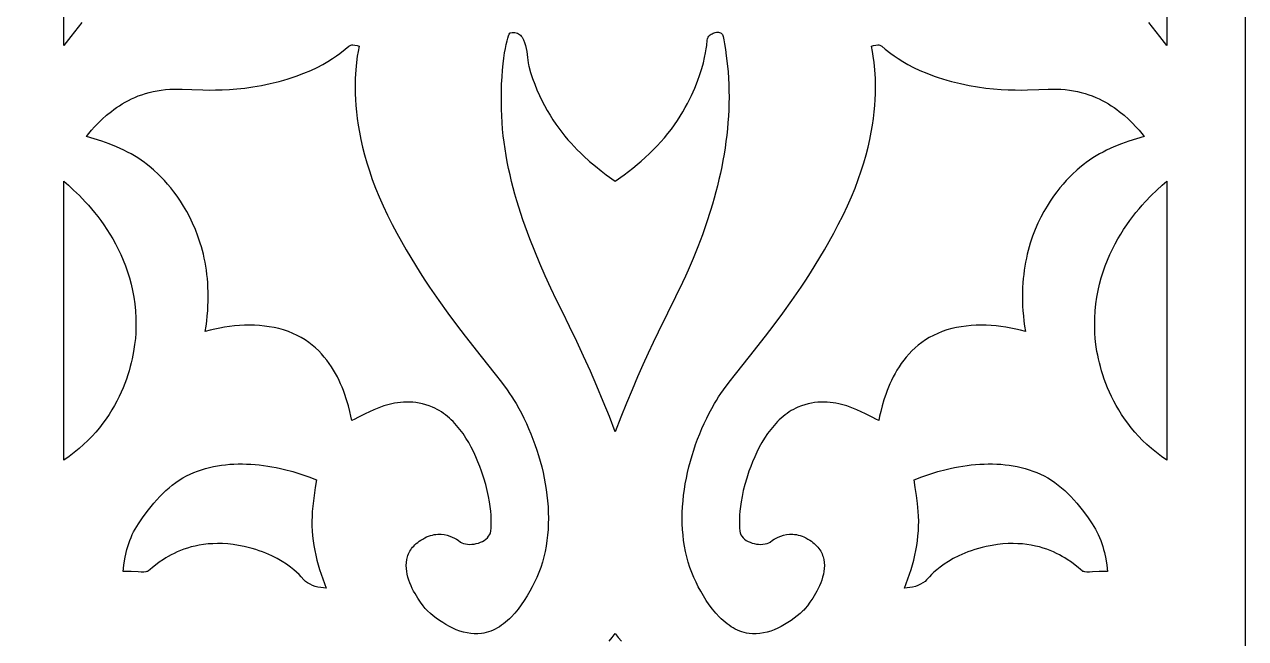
# Model space of a CAD drawing. Extents: x -375 to 375, y -1025 to 1025.
# Drawn here: x 192.5 to 270, y 335.9 to 374.9 of the extents above; entities that cross this region are included whole.
import ezdxf

# ---------------------------------------------------------------- set-up
doc = ezdxf.new("R2010")
doc.units = 0
doc.layers.add('LAYER_1', color=18, linetype='CONTINUOUS')
doc.layers.add('LAYER_2', color=174, linetype='CONTINUOUS')

msp = doc.modelspace()

# ---------------------------------------------------------------- linework, layer by layer
at = {"layer": 'LAYER_1'}
for points in [[(196.143, 375.073), (195.448, 374.18), (195, 373.601), (195, 390.857)], [(265, 390.858), (265, 373.6), (264.551, 374.18), (263.856, 375.073)], [(229.616, 335.768), (229.81, 336.016), (230, 336.266), (230.189, 336.016), (230.383, 335.768)]]:
    msp.add_lwpolyline(points, dxfattribs=at)
for points in [[(236.549, 374.445), (236.612, 374.435), (236.67, 374.417), (236.723, 374.39), (236.77, 374.354), (236.782, 374.334), (236.798, 374.297), (236.836, 374.169), (236.883, 373.97), (236.935, 373.7), (236.99, 373.36), (237.046, 372.95), (237.102, 372.471), (237.154, 371.922), (237.183, 371.522), (237.204, 371.121), (237.215, 370.719), (237.219, 370.317), (237.214, 369.914), (237.201, 369.511), (237.181, 369.108), (237.152, 368.705), (237.116, 368.303), (237.073, 367.9), (237.022, 367.498), (236.965, 367.096), (236.9, 366.694), (236.829, 366.294), (236.752, 365.894), (236.668, 365.495), (236.579, 365.097), (236.483, 364.701), (236.382, 364.305), (236.275, 363.911), (236.163, 363.519), (236.046, 363.128), (235.796, 362.351), (235.529, 361.582), (235.244, 360.823), (234.944, 360.072), (234.63, 359.333), (234.463, 358.962), (234.272, 358.558), (233.826, 357.648), (233.305, 356.598), (232.72, 355.403), (232.408, 354.75), (232.085, 354.058), (231.753, 353.327), (231.412, 352.557), (231.065, 351.746), (230.713, 350.895), (230.357, 350.001), (230, 349.066), (229.627, 350.038), (229.238, 351.004), (228.834, 351.964), (228.417, 352.918), (227.988, 353.867), (227.548, 354.81), (227.098, 355.749), (226.64, 356.683), (226.271, 357.438), (225.909, 358.202), (225.556, 358.974), (225.214, 359.753), (224.886, 360.54), (224.574, 361.333), (224.279, 362.133), (224.139, 362.535), (224.004, 362.939), (223.874, 363.344), (223.751, 363.75), (223.633, 364.158), (223.522, 364.567), (223.417, 364.977), (223.32, 365.388), (223.229, 365.801), (223.145, 366.214), (223.069, 366.629), (223.002, 367.044), (222.942, 367.46), (222.89, 367.878), (222.848, 368.296), (222.814, 368.714), (222.79, 369.134), (222.774, 369.554), (222.767, 370.118), (222.771, 370.65), (222.786, 371.149), (222.81, 371.614), (222.842, 372.045), (222.88, 372.442), (222.924, 372.803), (222.972, 373.13), (223.023, 373.42), (223.075, 373.674), (223.127, 373.891), (223.178, 374.072), (223.226, 374.214), (223.271, 374.319), (223.31, 374.384), (223.328, 374.403), (223.343, 374.411), (223.445, 374.431), (223.54, 374.437), (223.629, 374.432), (223.711, 374.416), (223.787, 374.39), (223.857, 374.354), (223.922, 374.309), (223.982, 374.255), (224.036, 374.194), (224.086, 374.126), (224.131, 374.052), (224.172, 373.972), (224.243, 373.799), (224.3, 373.612), (224.344, 373.416), (224.38, 373.218), (224.407, 373.023), (224.429, 372.836), (224.465, 372.51), (224.483, 372.381), (224.504, 372.284), (224.621, 371.89), (224.748, 371.508), (224.885, 371.139), (225.029, 370.783), (225.182, 370.439), (225.341, 370.106), (225.507, 369.786), (225.679, 369.477), (225.856, 369.179), (226.038, 368.893), (226.224, 368.617), (226.414, 368.352), (226.606, 368.098), (226.801, 367.854), (226.997, 367.62), (227.195, 367.396), (227.393, 367.181), (227.59, 366.976), (227.787, 366.78), (227.983, 366.594), (228.367, 366.246), (228.739, 365.933), (229.093, 365.652), (229.424, 365.401), (230, 364.983), (230.557, 365.393), (231.107, 365.821), (231.377, 366.043), (231.643, 366.269), (231.904, 366.5), (232.161, 366.737), (232.411, 366.979), (232.656, 367.227), (232.893, 367.482), (233.123, 367.742), (233.344, 368.009), (233.557, 368.283), (233.76, 368.564), (233.953, 368.852), (234.126, 369.127), (234.288, 369.397), (234.439, 369.661), (234.579, 369.919), (234.709, 370.172), (234.83, 370.419), (234.942, 370.659), (235.044, 370.893), (235.225, 371.342), (235.374, 371.763), (235.496, 372.154), (235.594, 372.514), (235.67, 372.841), (235.727, 373.134), (235.77, 373.392), (235.8, 373.612), (235.837, 373.933), (235.85, 374.031), (235.863, 374.085), (235.892, 374.138), (235.93, 374.189), (235.976, 374.236), (236.028, 374.28), (236.085, 374.32), (236.147, 374.355), (236.212, 374.385), (236.279, 374.41), (236.348, 374.429), (236.416, 374.441), (236.484, 374.447)], [(213.475, 373.629), (213.607, 373.599), (213.734, 373.555), (213.676, 373.223), (213.627, 372.92), (213.575, 372.53), (213.529, 372.057), (213.51, 371.79), (213.497, 371.503), (213.489, 371.196), (213.488, 370.871), (213.495, 370.527), (213.511, 370.166), (213.537, 369.786), (213.574, 369.389), (213.623, 368.975), (213.685, 368.544), (213.761, 368.098), (213.853, 367.635), (213.961, 367.158), (214.087, 366.665), (214.231, 366.158), (214.394, 365.636), (214.579, 365.101), (214.784, 364.553), (215.013, 363.991), (215.266, 363.417), (215.543, 362.831), (215.846, 362.233), (216.139, 361.685), (216.433, 361.152), (216.728, 360.635), (217.025, 360.132), (217.321, 359.644), (217.617, 359.17), (217.913, 358.71), (218.207, 358.263), (218.5, 357.83), (218.791, 357.41), (219.365, 356.608), (219.924, 355.854), (220.466, 355.146), (221.481, 353.86), (222.379, 352.729), (222.775, 352.216), (223.131, 351.735), (223.292, 351.505), (223.442, 351.283), (223.58, 351.067), (223.705, 350.858), (223.876, 350.555), (224.041, 350.245), (224.2, 349.928), (224.354, 349.604), (224.501, 349.276), (224.641, 348.941), (224.774, 348.602), (224.901, 348.259), (225.019, 347.911), (225.13, 347.56), (225.233, 347.206), (225.328, 346.849), (225.414, 346.49), (225.49, 346.129), (225.558, 345.767), (225.616, 345.404), (225.665, 345.04), (225.703, 344.676), (225.73, 344.312), (225.748, 343.949), (225.754, 343.588), (225.748, 343.228), (225.731, 342.87), (225.703, 342.515), (225.662, 342.162), (225.609, 341.813), (225.542, 341.468), (225.463, 341.127), (225.371, 340.791), (225.265, 340.46), (225.144, 340.135), (225.01, 339.815), (224.876, 339.526), (224.731, 339.233), (224.574, 338.939), (224.405, 338.647), (224.226, 338.359), (224.034, 338.078), (223.832, 337.807), (223.618, 337.548), (223.393, 337.305), (223.277, 337.19), (223.157, 337.079), (223.035, 336.974), (222.911, 336.875), (222.783, 336.781), (222.653, 336.693), (222.52, 336.612), (222.384, 336.538), (222.245, 336.471), (222.104, 336.412), (221.961, 336.361), (221.814, 336.318), (221.665, 336.283), (221.513, 336.258), (221.283, 336.237), (221.052, 336.237), (220.821, 336.256), (220.591, 336.293), (220.362, 336.347), (220.134, 336.417), (219.909, 336.501), (219.687, 336.597), (219.468, 336.706), (219.254, 336.825), (219.044, 336.954), (218.839, 337.091), (218.641, 337.234), (218.45, 337.383), (218.265, 337.536), (218.089, 337.692), (218.04, 337.744), (217.942, 337.858), (217.807, 338.027), (217.645, 338.245), (217.469, 338.505), (217.289, 338.8), (217.201, 338.959), (217.117, 339.124), (217.037, 339.295), (216.964, 339.471), (216.898, 339.651), (216.841, 339.833), (216.794, 340.019), (216.759, 340.205), (216.738, 340.392), (216.731, 340.579), (216.74, 340.766), (216.766, 340.95), (216.812, 341.132), (216.842, 341.221), (216.877, 341.31), (216.918, 341.397), (216.964, 341.484), (217.017, 341.569), (217.075, 341.653), (217.139, 341.735), (217.209, 341.816), (217.286, 341.895), (217.37, 341.972), (217.461, 342.047), (217.558, 342.121), (217.663, 342.192), (217.775, 342.261), (217.902, 342.331), (218.027, 342.391), (218.15, 342.441), (218.271, 342.482), (218.389, 342.515), (218.505, 342.539), (218.618, 342.556), (218.728, 342.566), (218.835, 342.569), (218.94, 342.566), (219.14, 342.544), (219.326, 342.504), (219.498, 342.45), (219.655, 342.387), (219.796, 342.317), (219.921, 342.246), (220.027, 342.178), (220.182, 342.066), (220.255, 342.013), (220.371, 341.973), (220.495, 341.945), (220.626, 341.928), (220.762, 341.922), (220.901, 341.927), (221.041, 341.943), (221.179, 341.969), (221.315, 342.006), (221.446, 342.053), (221.571, 342.109), (221.686, 342.176), (221.791, 342.252), (221.884, 342.338), (221.963, 342.433), (222.025, 342.536), (222.049, 342.592), (222.069, 342.649), (222.09, 342.757), (222.114, 342.982), (222.123, 343.137), (222.128, 343.32), (222.126, 343.53), (222.116, 343.767), (222.095, 344.031), (222.063, 344.319), (222.017, 344.633), (221.956, 344.972), (221.877, 345.334), (221.779, 345.72), (221.66, 346.128), (221.517, 346.56), (221.406, 346.865), (221.285, 347.172), (221.154, 347.48), (221.012, 347.786), (220.86, 348.088), (220.696, 348.385), (220.521, 348.675), (220.335, 348.955), (220.137, 349.224), (219.927, 349.479), (219.705, 349.72), (219.589, 349.833), (219.471, 349.943), (219.349, 350.048), (219.224, 350.147), (219.095, 350.242), (218.964, 350.331), (218.829, 350.414), (218.691, 350.492), (218.55, 350.563), (218.405, 350.628), (218.189, 350.712), (217.975, 350.783), (217.764, 350.841), (217.556, 350.887), (217.35, 350.921), (217.147, 350.944), (216.947, 350.957), (216.751, 350.96), (216.557, 350.954), (216.367, 350.94), (216.18, 350.918), (215.997, 350.889), (215.818, 350.853), (215.643, 350.811), (215.304, 350.713), (214.982, 350.599), (214.678, 350.475), (214.393, 350.345), (214.128, 350.214), (213.66, 349.972), (213.459, 349.871), (213.282, 349.79), (213.224, 350.057), (213.151, 350.367), (213.061, 350.715), (212.951, 351.093), (212.818, 351.494), (212.741, 351.701), (212.658, 351.911), (212.567, 352.124), (212.469, 352.339), (212.362, 352.555), (212.248, 352.77), (212.124, 352.985), (211.991, 353.198), (211.848, 353.409), (211.696, 353.616), (211.533, 353.819), (211.359, 354.017), (211.175, 354.209), (210.979, 354.395), (210.771, 354.573), (210.55, 354.742), (210.318, 354.903), (210.072, 355.053), (209.813, 355.193), (209.54, 355.321), (209.253, 355.436), (208.952, 355.538), (208.652, 355.622), (208.348, 355.692), (208.04, 355.747), (207.73, 355.789), (207.417, 355.819), (207.103, 355.836), (206.787, 355.841), (206.471, 355.835), (206.154, 355.818), (205.837, 355.791), (205.522, 355.755), (205.208, 355.71), (204.896, 355.656), (204.586, 355.594), (204.279, 355.525), (203.976, 355.449), (204.027, 355.781), (204.069, 356.107), (204.103, 356.428), (204.13, 356.743), (204.148, 357.053), (204.159, 357.357), (204.163, 357.656), (204.16, 357.95), (204.15, 358.238), (204.134, 358.521), (204.111, 358.798), (204.082, 359.07), (204.048, 359.337), (204.007, 359.598), (203.962, 359.854), (203.911, 360.105), (203.856, 360.35), (203.796, 360.59), (203.731, 360.825), (203.663, 361.055), (203.514, 361.498), (203.352, 361.921), (203.177, 362.323), (202.993, 362.704), (202.8, 363.065), (202.602, 363.406), (202.398, 363.726), (202.193, 364.026), (201.987, 364.307), (201.782, 364.567), (201.581, 364.807), (201.384, 365.028), (201.195, 365.229), (201.015, 365.411), (200.688, 365.717), (200.42, 365.946), (200.225, 366.099), (200.119, 366.178), (199.912, 366.324), (199.701, 366.462), (199.485, 366.594), (199.266, 366.72), (199.043, 366.839), (198.816, 366.952), (198.586, 367.06), (198.354, 367.163), (197.882, 367.353), (197.404, 367.525), (196.922, 367.682), (196.437, 367.826), (196.584, 368.012), (196.757, 368.219), (196.956, 368.444), (197.181, 368.681), (197.433, 368.927), (197.711, 369.175), (198.016, 369.423), (198.179, 369.544), (198.348, 369.664), (198.524, 369.781), (198.708, 369.896), (198.898, 370.006), (199.095, 370.112), (199.299, 370.213), (199.51, 370.308), (199.728, 370.398), (199.953, 370.481), (200.185, 370.557), (200.424, 370.625), (200.67, 370.684), (200.923, 370.735), (201.184, 370.776), (201.452, 370.807), (201.726, 370.828), (202.009, 370.837), (202.519, 370.829), (203.127, 370.804), (203.831, 370.781), (204.218, 370.776), (204.628, 370.779), (205.06, 370.79), (205.514, 370.813), (205.989, 370.851), (206.485, 370.904), (207.002, 370.976), (207.54, 371.068), (208.097, 371.184), (208.674, 371.325), (208.96, 371.403), (209.235, 371.485), (209.5, 371.569), (209.754, 371.657), (210.232, 371.838), (210.67, 372.025), (211.069, 372.215), (211.431, 372.405), (211.755, 372.592), (212.044, 372.773), (212.299, 372.944), (212.52, 373.103), (212.866, 373.373), (213.093, 373.557), (213.164, 373.609), (213.208, 373.63), (213.274, 373.639), (213.341, 373.641)], [(246.726, 373.639), (246.792, 373.63), (246.836, 373.609), (246.907, 373.557), (247.133, 373.373), (247.48, 373.103), (247.701, 372.944), (247.955, 372.773), (248.244, 372.592), (248.569, 372.405), (248.93, 372.215), (249.329, 372.025), (249.767, 371.838), (250.245, 371.657), (250.5, 371.569), (250.764, 371.485), (251.04, 371.403), (251.326, 371.325), (251.903, 371.184), (252.46, 371.068), (252.997, 370.976), (253.514, 370.904), (254.011, 370.851), (254.486, 370.813), (254.94, 370.79), (255.372, 370.779), (255.781, 370.776), (256.168, 370.781), (256.872, 370.804), (257.481, 370.829), (257.991, 370.837), (258.273, 370.828), (258.548, 370.807), (258.816, 370.776), (259.076, 370.735), (259.33, 370.684), (259.576, 370.625), (259.815, 370.557), (260.047, 370.481), (260.272, 370.398), (260.49, 370.308), (260.701, 370.213), (260.905, 370.112), (261.102, 370.006), (261.292, 369.896), (261.475, 369.781), (261.651, 369.664), (261.821, 369.544), (261.984, 369.423), (262.289, 369.175), (262.567, 368.927), (262.818, 368.681), (263.043, 368.444), (263.242, 368.219), (263.415, 368.012), (263.562, 367.826), (263.078, 367.682), (262.595, 367.525), (262.117, 367.353), (261.645, 367.163), (261.413, 367.06), (261.183, 366.952), (260.957, 366.839), (260.734, 366.72), (260.514, 366.594), (260.299, 366.462), (260.087, 366.324), (259.881, 366.178), (259.775, 366.099), (259.58, 365.946), (259.311, 365.717), (258.985, 365.411), (258.804, 365.229), (258.615, 365.028), (258.419, 364.807), (258.217, 364.567), (258.013, 364.307), (257.807, 364.026), (257.601, 363.726), (257.398, 363.406), (257.199, 363.065), (257.007, 362.704), (256.822, 362.323), (256.648, 361.921), (256.485, 361.498), (256.337, 361.055), (256.268, 360.825), (256.204, 360.59), (256.144, 360.35), (256.088, 360.105), (256.038, 359.854), (255.992, 359.598), (255.952, 359.337), (255.917, 359.07), (255.889, 358.798), (255.866, 358.521), (255.85, 358.238), (255.84, 357.95), (255.837, 357.656), (255.84, 357.357), (255.851, 357.053), (255.87, 356.743), (255.896, 356.428), (255.93, 356.107), (255.973, 355.781), (256.023, 355.449), (255.72, 355.525), (255.414, 355.594), (255.104, 355.656), (254.792, 355.71), (254.478, 355.755), (254.162, 355.791), (253.846, 355.818), (253.529, 355.835), (253.212, 355.841), (252.897, 355.836), (252.582, 355.819), (252.269, 355.789), (251.959, 355.747), (251.652, 355.692), (251.348, 355.622), (251.048, 355.538), (250.747, 355.436), (250.46, 355.321), (250.187, 355.193), (249.928, 355.053), (249.682, 354.903), (249.449, 354.742), (249.229, 354.573), (249.021, 354.395), (248.825, 354.209), (248.64, 354.017), (248.467, 353.819), (248.304, 353.616), (248.151, 353.409), (248.009, 353.198), (247.876, 352.985), (247.752, 352.77), (247.637, 352.555), (247.531, 352.339), (247.432, 352.124), (247.341, 351.911), (247.258, 351.701), (247.182, 351.494), (247.048, 351.093), (246.938, 350.715), (246.848, 350.367), (246.776, 350.057), (246.717, 349.79), (246.54, 349.871), (246.34, 349.972), (245.872, 350.214), (245.606, 350.345), (245.321, 350.475), (245.017, 350.599), (244.695, 350.713), (244.357, 350.811), (244.181, 350.853), (244.002, 350.889), (243.819, 350.918), (243.633, 350.94), (243.442, 350.954), (243.249, 350.96), (243.052, 350.957), (242.852, 350.944), (242.65, 350.921), (242.444, 350.887), (242.235, 350.841), (242.024, 350.783), (241.81, 350.712), (241.594, 350.628), (241.45, 350.563), (241.308, 350.492), (241.17, 350.414), (241.036, 350.331), (240.904, 350.242), (240.776, 350.147), (240.651, 350.048), (240.529, 349.943), (240.41, 349.833), (240.295, 349.72), (240.073, 349.479), (239.863, 349.224), (239.665, 348.955), (239.478, 348.675), (239.304, 348.385), (239.14, 348.088), (238.987, 347.786), (238.845, 347.48), (238.714, 347.172), (238.593, 346.865), (238.482, 346.56), (238.34, 346.128), (238.221, 345.72), (238.122, 345.334), (238.044, 344.972), (237.982, 344.633), (237.936, 344.319), (237.904, 344.031), (237.884, 343.767), (237.874, 343.53), (237.872, 343.32), (237.876, 343.137), (237.885, 342.982), (237.91, 342.757), (237.931, 342.649), (237.95, 342.592), (237.975, 342.536), (238.037, 342.433), (238.115, 342.338), (238.208, 342.252), (238.313, 342.176), (238.429, 342.109), (238.553, 342.053), (238.684, 342.006), (238.82, 341.969), (238.959, 341.943), (239.098, 341.927), (239.237, 341.922), (239.373, 341.928), (239.504, 341.945), (239.629, 341.973), (239.745, 342.013), (239.818, 342.066), (239.973, 342.178), (240.079, 342.246), (240.203, 342.317), (240.344, 342.387), (240.501, 342.45), (240.673, 342.504), (240.86, 342.544), (241.059, 342.566), (241.164, 342.569), (241.272, 342.566), (241.382, 342.556), (241.495, 342.539), (241.611, 342.515), (241.729, 342.482), (241.85, 342.441), (241.973, 342.391), (242.098, 342.331), (242.225, 342.261), (242.337, 342.192), (242.441, 342.121), (242.539, 342.047), (242.629, 341.972), (242.713, 341.895), (242.79, 341.816), (242.861, 341.735), (242.925, 341.653), (242.983, 341.569), (243.035, 341.484), (243.082, 341.397), (243.122, 341.31), (243.158, 341.221), (243.188, 341.132), (243.233, 340.95), (243.26, 340.766), (243.269, 340.579), (243.262, 340.392), (243.24, 340.205), (243.205, 340.019), (243.159, 339.833), (243.102, 339.651), (243.036, 339.471), (242.962, 339.295), (242.883, 339.124), (242.798, 338.959), (242.71, 338.8), (242.53, 338.505), (242.354, 338.245), (242.193, 338.027), (242.058, 337.858), (241.96, 337.744), (241.911, 337.692), (241.734, 337.536), (241.55, 337.383), (241.358, 337.234), (241.16, 337.091), (240.956, 336.954), (240.746, 336.825), (240.531, 336.706), (240.313, 336.597), (240.09, 336.501), (239.865, 336.417), (239.638, 336.347), (239.408, 336.293), (239.178, 336.256), (238.947, 336.237), (238.716, 336.237), (238.486, 336.258), (238.335, 336.283), (238.185, 336.318), (238.039, 336.361), (237.895, 336.412), (237.754, 336.471), (237.616, 336.538), (237.48, 336.612), (237.347, 336.693), (237.217, 336.781), (237.089, 336.875), (236.964, 336.974), (236.842, 337.079), (236.723, 337.19), (236.606, 337.305), (236.381, 337.548), (236.168, 337.807), (235.965, 338.078), (235.774, 338.359), (235.594, 338.647), (235.426, 338.939), (235.269, 339.233), (235.123, 339.526), (234.989, 339.815), (234.855, 340.135), (234.735, 340.46), (234.629, 340.791), (234.536, 341.127), (234.457, 341.468), (234.391, 341.813), (234.338, 342.162), (234.297, 342.515), (234.268, 342.87), (234.251, 343.228), (234.246, 343.588), (234.252, 343.949), (234.269, 344.312), (234.297, 344.676), (234.335, 345.04), (234.383, 345.404), (234.441, 345.767), (234.509, 346.129), (234.586, 346.49), (234.672, 346.849), (234.766, 347.206), (234.869, 347.56), (234.98, 347.911), (235.099, 348.259), (235.225, 348.602), (235.359, 348.941), (235.499, 349.276), (235.646, 349.604), (235.799, 349.928), (235.959, 350.245), (236.124, 350.555), (236.294, 350.858), (236.42, 351.067), (236.557, 351.283), (236.707, 351.505), (236.869, 351.735), (237.224, 352.216), (237.62, 352.729), (238.519, 353.86), (239.534, 355.146), (240.075, 355.854), (240.635, 356.608), (241.208, 357.41), (241.499, 357.83), (241.792, 358.263), (242.087, 358.71), (242.382, 359.17), (242.679, 359.644), (242.975, 360.132), (243.271, 360.635), (243.567, 361.152), (243.861, 361.685), (244.153, 362.233), (244.457, 362.831), (244.734, 363.417), (244.986, 363.991), (245.215, 364.553), (245.421, 365.101), (245.605, 365.636), (245.769, 366.158), (245.913, 366.665), (246.038, 367.158), (246.147, 367.635), (246.238, 368.098), (246.315, 368.544), (246.377, 368.975), (246.426, 369.389), (246.463, 369.786), (246.489, 370.166), (246.504, 370.527), (246.511, 370.871), (246.51, 371.196), (246.503, 371.503), (246.489, 371.79), (246.471, 372.057), (246.425, 372.53), (246.373, 372.92), (246.323, 373.223), (246.265, 373.555), (246.393, 373.599), (246.525, 373.629), (246.659, 373.641)], [(195.294, 364.735), (195.625, 364.426), (195.985, 364.073), (196.364, 363.674), (196.559, 363.458), (196.756, 363.231), (196.954, 362.992), (197.152, 362.742), (197.349, 362.48), (197.544, 362.207), (197.736, 361.923), (197.924, 361.627), (198.107, 361.32), (198.284, 361.002), (198.454, 360.672), (198.616, 360.331), (198.768, 359.978), (198.911, 359.614), (199.043, 359.238), (199.162, 358.851), (199.269, 358.453), (199.361, 358.043), (199.439, 357.621), (199.5, 357.188), (199.544, 356.743), (199.57, 356.287), (199.577, 355.82), (199.564, 355.341), (199.539, 354.996), (199.496, 354.605), (199.429, 354.174), (199.386, 353.944), (199.337, 353.706), (199.28, 353.461), (199.215, 353.209), (199.142, 352.95), (199.061, 352.687), (198.97, 352.418), (198.87, 352.145), (198.761, 351.868), (198.641, 351.589), (198.51, 351.307), (198.369, 351.024), (198.216, 350.74), (198.051, 350.456), (197.874, 350.172), (197.684, 349.89), (197.481, 349.609), (197.265, 349.331), (197.035, 349.057), (196.79, 348.786), (196.531, 348.519), (196.257, 348.258), (195.967, 348.003), (195.661, 347.754), (195.339, 347.512), (195, 347.279), (195, 364.998)], [(265, 347.279), (264.661, 347.512), (264.339, 347.754), (264.033, 348.003), (263.743, 348.258), (263.468, 348.519), (263.209, 348.786), (262.965, 349.057), (262.734, 349.331), (262.518, 349.609), (262.315, 349.89), (262.126, 350.172), (261.948, 350.456), (261.784, 350.74), (261.631, 351.024), (261.489, 351.307), (261.359, 351.589), (261.239, 351.868), (261.129, 352.145), (261.029, 352.418), (260.939, 352.687), (260.858, 352.95), (260.785, 353.209), (260.72, 353.461), (260.663, 353.706), (260.613, 353.944), (260.57, 354.174), (260.504, 354.605), (260.46, 354.996), (260.436, 355.341), (260.423, 355.82), (260.43, 356.287), (260.456, 356.743), (260.5, 357.188), (260.561, 357.621), (260.638, 358.043), (260.731, 358.453), (260.837, 358.851), (260.957, 359.238), (261.088, 359.614), (261.231, 359.978), (261.384, 360.331), (261.546, 360.672), (261.716, 361.002), (261.893, 361.32), (262.076, 361.627), (262.263, 361.923), (262.455, 362.207), (262.65, 362.48), (262.847, 362.742), (263.045, 362.992), (263.243, 363.231), (263.44, 363.458), (263.635, 363.674), (264.015, 364.073), (264.374, 364.426), (264.705, 364.735), (265, 364.998)], [(206.598, 347.024), (206.867, 347.01), (207.137, 346.99), (207.406, 346.963), (207.675, 346.929), (207.944, 346.89), (208.212, 346.845), (208.479, 346.794), (208.744, 346.738), (209.008, 346.676), (209.53, 346.539), (210.043, 346.383), (210.544, 346.211), (211.031, 346.025), (210.961, 345.523), (210.889, 345.021), (210.823, 344.519), (210.771, 344.015), (210.752, 343.706), (210.745, 343.396), (210.749, 343.085), (210.764, 342.775), (210.79, 342.464), (210.825, 342.153), (210.871, 341.844), (210.926, 341.535), (210.99, 341.228), (211.062, 340.923), (211.143, 340.619), (211.232, 340.319), (211.327, 340.021), (211.43, 339.726), (211.539, 339.436), (211.655, 339.149), (211.48, 339.158), (211.305, 339.179), (211.13, 339.211), (210.957, 339.256), (210.789, 339.313), (210.628, 339.384), (210.474, 339.469), (210.33, 339.568), (210.243, 339.664), (210.061, 339.866), (209.933, 339.999), (209.777, 340.147), (209.593, 340.308), (209.379, 340.479), (209.135, 340.656), (208.858, 340.836), (208.548, 341.015), (208.203, 341.19), (208.018, 341.275), (207.823, 341.357), (207.619, 341.437), (207.405, 341.514), (207.182, 341.587), (206.949, 341.656), (206.707, 341.721), (206.454, 341.781), (206.093, 341.853), (205.742, 341.907), (205.403, 341.945), (205.075, 341.966), (204.758, 341.973), (204.451, 341.965), (204.156, 341.945), (203.872, 341.913), (203.599, 341.869), (203.337, 341.816), (203.086, 341.755), (202.845, 341.685), (202.616, 341.609), (202.398, 341.526), (202.19, 341.439), (201.994, 341.348), (201.808, 341.255), (201.633, 341.159), (201.469, 341.063), (201.316, 340.967), (201.042, 340.781), (200.812, 340.607), (200.625, 340.455), (200.48, 340.332), (200.379, 340.246), (200.321, 340.206), (200.268, 340.189), (200.208, 340.177), (200.07, 340.163), (199.909, 340.161), (199.723, 340.168), (199.285, 340.192), (199.034, 340.202), (198.761, 340.206), (198.809, 340.604), (198.874, 341.001), (198.959, 341.397), (199.009, 341.593), (199.064, 341.787), (199.126, 341.979), (199.193, 342.169), (199.266, 342.355), (199.346, 342.539), (199.432, 342.719), (199.524, 342.894), (199.624, 343.066), (199.731, 343.233), (200.041, 343.679), (200.369, 344.118), (200.54, 344.333), (200.716, 344.544), (200.897, 344.751), (201.084, 344.951), (201.276, 345.146), (201.474, 345.333), (201.677, 345.512), (201.886, 345.683), (202.102, 345.845), (202.323, 345.997), (202.551, 346.138), (202.785, 346.268), (203.017, 346.382), (203.253, 346.486), (203.493, 346.581), (203.737, 346.665), (203.985, 346.74), (204.236, 346.807), (204.49, 346.864), (204.747, 346.912), (205.006, 346.952), (205.267, 346.983), (205.531, 347.007), (205.796, 347.022), (206.062, 347.03), (206.33, 347.03)], [(253.937, 347.03), (254.204, 347.022), (254.469, 347.007), (254.732, 346.983), (254.994, 346.952), (255.253, 346.912), (255.509, 346.864), (255.763, 346.807), (256.014, 346.74), (256.262, 346.665), (256.506, 346.581), (256.746, 346.486), (256.983, 346.382), (257.214, 346.268), (257.449, 346.138), (257.677, 345.997), (257.898, 345.845), (258.113, 345.683), (258.323, 345.512), (258.526, 345.333), (258.724, 345.146), (258.916, 344.951), (259.102, 344.751), (259.283, 344.544), (259.46, 344.333), (259.631, 344.118), (259.959, 343.679), (260.269, 343.233), (260.375, 343.066), (260.475, 342.894), (260.568, 342.719), (260.654, 342.539), (260.733, 342.355), (260.807, 342.169), (260.874, 341.979), (260.935, 341.787), (260.991, 341.593), (261.041, 341.397), (261.126, 341.001), (261.191, 340.604), (261.238, 340.206), (260.966, 340.202), (260.714, 340.192), (260.276, 340.168), (260.091, 340.161), (259.929, 340.163), (259.792, 340.177), (259.732, 340.189), (259.679, 340.206), (259.62, 340.246), (259.519, 340.332), (259.375, 340.455), (259.188, 340.607), (258.957, 340.781), (258.683, 340.967), (258.53, 341.063), (258.366, 341.159), (258.192, 341.255), (258.006, 341.348), (257.809, 341.439), (257.602, 341.526), (257.383, 341.609), (257.154, 341.685), (256.914, 341.755), (256.663, 341.816), (256.4, 341.869), (256.127, 341.913), (255.843, 341.945), (255.548, 341.965), (255.242, 341.973), (254.925, 341.966), (254.597, 341.945), (254.257, 341.907), (253.907, 341.853), (253.546, 341.781), (253.293, 341.721), (253.05, 341.656), (252.817, 341.587), (252.594, 341.514), (252.381, 341.437), (252.177, 341.357), (251.982, 341.275), (251.796, 341.19), (251.452, 341.015), (251.142, 340.836), (250.865, 340.656), (250.62, 340.479), (250.407, 340.308), (250.223, 340.147), (250.067, 339.999), (249.938, 339.866), (249.757, 339.664), (249.669, 339.568), (249.525, 339.469), (249.372, 339.384), (249.21, 339.313), (249.042, 339.256), (248.87, 339.211), (248.695, 339.179), (248.519, 339.158), (248.345, 339.149), (248.46, 339.436), (248.569, 339.726), (248.672, 340.021), (248.768, 340.319), (248.856, 340.619), (248.937, 340.923), (249.01, 341.228), (249.074, 341.535), (249.129, 341.844), (249.174, 342.153), (249.21, 342.464), (249.236, 342.775), (249.251, 343.085), (249.255, 343.396), (249.248, 343.706), (249.229, 344.015), (249.177, 344.519), (249.11, 345.021), (249.038, 345.523), (248.969, 346.025), (249.456, 346.211), (249.957, 346.383), (250.469, 346.539), (250.991, 346.676), (251.255, 346.738), (251.521, 346.794), (251.788, 346.845), (252.056, 346.89), (252.324, 346.929), (252.594, 346.963), (252.863, 346.99), (253.132, 347.01), (253.401, 347.024), (253.67, 347.03)]]:
    msp.add_lwpolyline(points, close=True, dxfattribs=at)
at = {"layer": 'LAYER_2'}
msp.add_lwpolyline([(-270, 940), (-270, -940), (270, -940), (270, 940)], close=True, dxfattribs=at)

doc.saveas('drawing.dxf')
